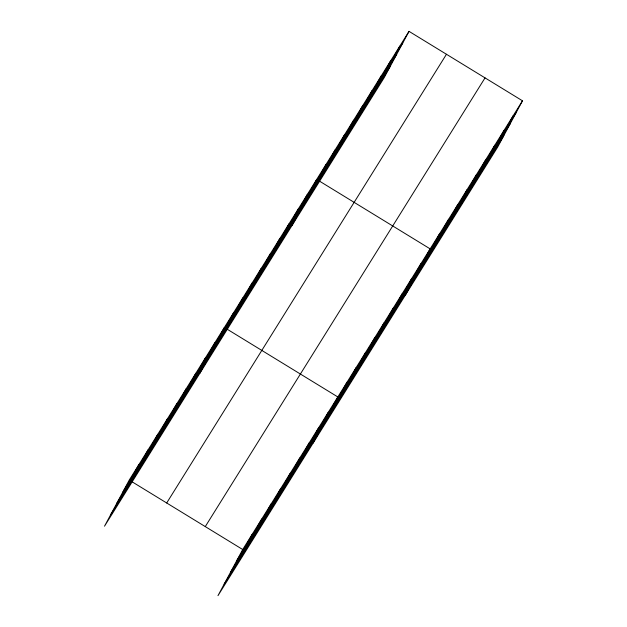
<?xml version="1.0" encoding="UTF-8"?>
<svg xmlns="http://www.w3.org/2000/svg" width="627" height="627" viewBox="0 0 627 627"><rect width="100%" height="100%" fill="white"/><g stroke="black" fill="none" stroke-linecap="round" stroke-linejoin="round"><path stroke-width="0.94" d="M132.579 476.348L138.763 464.803M142.086 461.088L148.278 449.551M151.601 445.836L157.792 434.292M161.115 430.577L167.299 419.04M170.622 415.317L176.814 403.78M180.137 400.065L186.329 388.521M189.652 384.806L195.836 373.269M199.159 369.554L205.35 358.009M208.673 354.294L214.865 342.757M199.637 373.629L224.372 327.498M227.421 324.23L233.605 312.693M236.653 309.424L242.837 297.888M245.886 294.619L252.07 283.075M255.118 279.807L261.302 268.27M264.351 265.002L270.535 253.465M273.584 250.197L279.767 238.652M282.816 235.384L289 223.847M292.049 220.579L298.233 209.042M301.281 205.774L307.465 194.229M291.963 225.555L316.698 179.424M319.739 176.156L325.93 164.619M328.971 161.351L335.163 149.806M338.204 146.546L344.395 135.001M347.436 131.733L353.628 120.196M356.669 116.928L362.861 105.391M365.902 102.123L372.093 90.578M375.134 87.31L381.326 75.773M384.367 72.505L390.558 60.968M393.599 57.7L399.791 46.155M409.023 31.35L384.288 77.482L104.513 526.194L129.248 480.063L409.023 31.35L522.487 100.806L497.752 146.937L217.977 595.65L242.712 549.518L522.487 100.806M246.043 545.803L252.226 534.259M255.55 530.544L261.741 519.007M265.064 515.284L271.248 503.747M274.579 500.032L280.763 488.488M284.086 484.773L290.277 473.236M293.601 469.521L299.784 457.976M303.115 454.262L309.299 442.725M312.622 439.01L318.814 427.465M322.137 423.75L328.329 412.213M313.1 443.085L337.835 396.954L226.872 329.026M340.884 393.685L347.068 382.149M350.117 378.88L356.301 367.336M359.349 364.075L365.533 352.531M368.582 349.263L374.766 337.726M377.815 334.457L383.998 322.921M387.047 319.652L393.231 308.108M396.28 304.84L402.463 293.303M405.504 290.035L411.696 278.498M414.737 275.229L420.929 263.685M405.426 295.011L430.161 248.88L319.19 180.952M433.202 245.612L439.394 234.075M442.435 230.807L448.626 219.262M451.667 215.994L457.859 204.457M460.9 201.189L467.091 189.652M470.132 186.384L476.324 174.839M479.365 171.579L485.557 160.034M488.598 156.766L494.789 145.229M497.83 141.961L504.022 130.424M507.063 127.156L513.254 115.611M123.064 491.599L402.832 42.887M116.943 503.019L396.711 54.306M110.634 514.783L390.409 66.07M166.696 502.979L446.463 54.267M205.272 526.594L485.039 77.881M236.528 561.055L516.295 112.343M230.407 572.475L510.174 123.762M224.098 584.231L503.873 135.526M131.748 481.591L242.712 549.518"/></g></svg>
